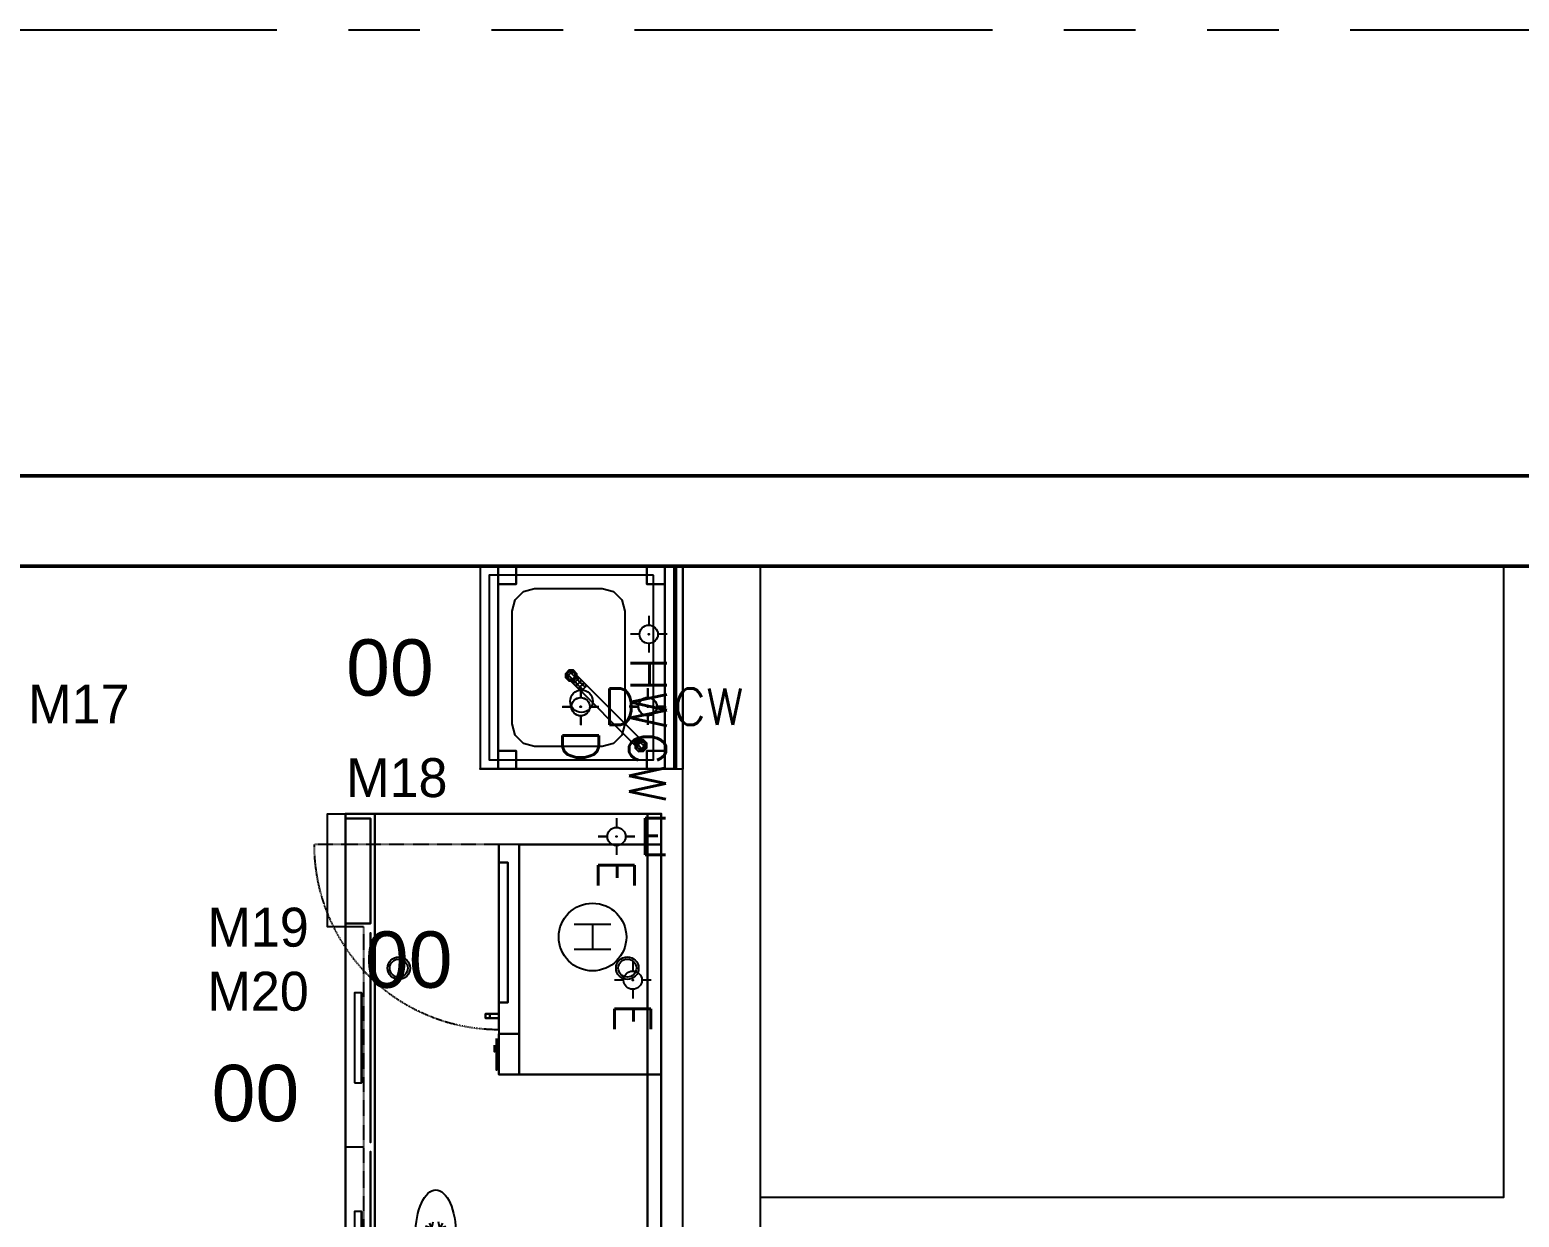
# Model space of a CAD drawing. Header units: millimetres. Extents: x 38967 to 51721, y 49836 to 53207.
# Drawn here: x 42167 to 42497.4, y 52636.2 to 52899.6 of the extents above; entities that cross this region are included whole.
import ezdxf
from ezdxf.enums import TextEntityAlignment as Align

# ---------------------------------------------------------------- set-up
doc = ezdxf.new("R2010")
doc.units = ezdxf.units.MM
doc.header["$LTSCALE"] = 5
doc.linetypes.add('NASCOSTA', pattern=[0.375, 0.25, -0.125])
doc.linetypes.add('PHANTOM2', pattern=[31.75, 15.875, -3.175, 3.175, -3.175, 3.175, -3.175])
for name, color, linetype in [('200-EquipBlack-3d', 250, 'Continuous'), ('200-EquipBorder-2d', 9, 'Continuous'), ('200-EquipGlass-3D', 140, 'Continuous'), ('200-EquipID-2d', 7, 'Continuous'), ('200-EquipInternal-2d', 252, 'Continuous'), ('200-EquipSteel-3d', 9, 'Continuous'), ('250-Connections-2d', 6, 'Continuous'), ('250-Cwater-2d', 160, 'Continuous'), ('250-Drain-2D', 140, 'Continuous'), ('250-ele-2d', 20, 'Continuous'), ('250-Hwater-2d', 200, 'Continuous'), ('ax', 1, 'PHANTOM2')]:
    doc.layers.add(name, color=color, linetype=linetype)
doc.layers.add('200-InsPoint-3D', color=3, linetype='Continuous', plot=False)
doc.layers.add('A-Wall', color=113, linetype='Continuous', lineweight=50)
doc.styles.add('Arial', font='arial.ttf')
doc.styles.add('ROMANS', font='micross.ttf')
doc.styles.add('SIMPLEX', font='simplex')
doc.styles.add('TAKSİM', font='GOTHIC.TTF', dxfattribs={"height": 20})

# ---------------------------------------------------------------- blocks, each defined once
blk = doc.blocks.new('DCON')
at = {"layer": '250-Drain-2D'}
for p, q in [((0, 40.6), (0, 20.3)), ((-40.6, 0), (-20.3, 0)), ((20.3, 0), (40.6, 0)), ((0, -20.3), (0, -40.6))]:
    blk.add_line(p, q, dxfattribs=at)
for radius in [20.3, 1]:
    blk.add_circle((0, 0), radius, dxfattribs=at)
blk.add_point((0, 0), dxfattribs=at)
at = {"layer": '250-Drain-2D', "style": 'SIMPLEX', "flags": 8}
blk.add_attdef('D', (50, -40.6), '', height=81, dxfattribs=at)
blk = doc.blocks.new('HCON')
at = {"layer": '250-Hwater-2d'}
for p, q in [((0, 40.6), (0, 20.3)), ((-40.6, 0), (-20.3, 0)), ((20.3, 0), (40.6, 0)), ((0, -20.3), (0, -40.6))]:
    blk.add_line(p, q, dxfattribs=at)
for radius in [20.3, 1]:
    blk.add_circle((0, 0), radius, dxfattribs=at)
blk.add_point((0, 0), dxfattribs=at)
at = {"layer": '250-Hwater-2d', "style": 'SIMPLEX', "flags": 8}
blk.add_attdef('HW', (50, -40.6), '', height=81, dxfattribs=at)
blk = doc.blocks.new('CCON')
at = {"layer": '250-Cwater-2d'}
for p, q in [((0, 40.6), (0, 20.3)), ((-40.6, 0), (-20.3, 0)), ((20.3, 0), (40.6, 0)), ((0, -20.3), (0, -40.6))]:
    blk.add_line(p, q, dxfattribs=at)
for radius in [20.3, 1]:
    blk.add_circle((0, 0), radius, dxfattribs=at)
blk.add_point((0, 0), dxfattribs=at)
at = {"layer": '250-Cwater-2d', "style": 'SIMPLEX', "flags": 8}
blk.add_attdef('CW', (56.5, -40.6), '', height=81, dxfattribs=at)
blk = doc.blocks.new('HWSW45')
at = {"layer": '200-EquipBorder-2d'}
blk.add_lwpolyline([(0, -450), (450, -450), (450, 0), (0, 0)], close=True, dxfattribs=at)
at = {"layer": '200-EquipInternal-2d'}
blk.add_line((0, -20), (450, -20), dxfattribs=at)
for points in [[(20, -65), (20, -430), (430, -430), (430, -65)], [(408.3, -95.3), (408.3, -87.8), (403.1, -82.6), (395.6, -82.6), (233.9, -244.3), (233.9, -251.7), (239.2, -257), (246.6, -257)], [(100, -379), (75, -372.3), (56.7, -354), (50, -329), (50, -179), (56.7, -154), (75, -135.7), (100, -129), (350, -129), (375, -135.7), (393.3, -154), (400, -179), (400, -329), (393.3, -354), (375, -372.3), (350, -379)]]:
    blk.add_lwpolyline(points, close=True, dxfattribs=at)
blk.add_circle((300, -225), 25, dxfattribs=at)
at = {"layer": '200-EquipSteel-3d'}
blk.add_line((0, -450, 810), (450, -450, 810), dxfattribs=at)
for points, elevation in [([(20, -65), (20, -430), (430, -430), (430, -65)], 830), ([(100, -379), (75, -372.3), (56.7, -354), (50, -329), (50, -179), (56.7, -154), (75, -135.7), (100, -129), (350, -129), (375, -135.7), (393.3, -154), (400, -179), (400, -329), (393.3, -354), (375, -372.3), (350, -379)], 600)]:
    blk.add_lwpolyline(points, close=True, dxfattribs=dict(at, elevation=elevation))
at = {"layer": '200-EquipSteel-3d', "extrusion": (-0.612372, -0.612372, 0.5), "elevation": 284.7}
blk.add_lwpolyline([(338.1, 908), (338.1, 900.6), (343.4, 895.3), (350.9, 895.3), (356.1, 900.6), (356.1, 908), (350.9, 913.3), (343.4, 913.3)], close=True, dxfattribs=at)
at = {"layer": '200-EquipSteel-3d'}
for points in [[(0, -15, 850), (0, -450, 850), (0, -450, 810), (0, 0, 810)], [(450, -15, 850), (450, -450, 850), (450, -450, 810), (450, 0, 810)]]:
    blk.add_polyline3d(points, dxfattribs=at)
at = {"layer": '200-EquipSteel-3d', "invisible_edges": 15}
for points in [[(0, 0, 810), (0, -450, 810), (0, -450, 850), (0, 0, 850)], [(0, 0, 850), (0, 0, 900), (0, -15, 900), (0, -15, 850)], [(450, 0, 810), (450, -450, 810), (450, -450, 850), (450, 0, 850)], [(450, 0, 850), (450, 0, 900), (450, -15, 900), (450, -15, 850)], [(0, -450, 850), (20, -430, 850), (20, -65, 850), (0, -15, 850)], [(20, -65, 850), (0, -15, 850), (450, -15, 850), (430, -65, 850)], [(450, -15, 850), (430, -65, 850), (430, -430, 850), (450, -450, 850)], [(20, -430, 830), (50, -379, 830), (50, -129, 830), (20, -65, 830)], [(50, -129, 830), (20, -65, 830), (430, -65, 830), (400, -129, 830)], [(430, -65, 830), (400, -129, 830), (400, -379, 830), (430, -430, 830)], [(50, -129, 600), (50, -379, 600), (400, -379, 600), (400, -129, 600)], [(50, -129, 830), (100, -129, 830), (75, -135.7, 830), (56.7, -154, 830)], [(50, -129, 830), (56.7, -154, 830), (50, -179, 830)], [(400, -129, 830), (350, -129, 830), (375, -135.7, 830), (393.3, -154, 830)], [(400, -129, 830), (393.3, -154, 830), (400, -179, 830)], [(50, -379, 830), (56.7, -354, 830), (50, -329, 830)], [(400, -379, 830), (393.3, -354, 830), (400, -329, 830)], [(50, -379, 830), (100, -379, 830), (75, -372.3, 830), (56.7, -354, 830)], [(400, -379, 830), (350, -379, 830), (375, -372.3, 830), (393.3, -354, 830)], [(400, -379, 830), (430, -430, 830), (20, -430, 830), (50, -379, 830)], [(430, -430, 850), (450, -450, 850), (0, -450, 850), (20, -430, 850)]]:
    blk.add_3dface(points, dxfattribs=at)
at = {"layer": '200-EquipSteel-3d'}
for points in [[(0, -15, 900), (450, -15, 900), (450, 0, 900), (0, 0, 900)], [(450, 0, 900), (0, 0, 900), (0, 0, 810), (450, 0, 810)], [(0, -15, 850), (450, -15, 850), (450, -15, 900), (0, -15, 900)], [(410, -40, 810), (410, -40, 450), (40, -40, 450), (40, -40, 810)], [(0, -370, 450), (0, -370, 810), (0, -80, 810), (0, -80, 450)], [(388.4, -89.8, 914.8), (383.2, -95, 922.2), (385.8, -92.4, 928.7), (393, -85.2, 918.6)], [(388.9, -96.7, 912.2), (385, -100.6, 917.7), (383.2, -95, 922.2), (388.4, -89.8, 914.8)], [(394.2, -102, 912.2), (390.3, -105.9, 917.7), (385, -100.6, 917.7), (388.9, -96.7, 912.2)], [(392.9, -79.9, 850), (385.3, -87.5, 850), (388.1, -89.9, 889.9), (395.7, -82.3, 889.9)], [(385.3, -87.5, 850), (385.4, -98.2, 850), (389.1, -94.5, 889.9), (388.1, -89.9, 889.9)], [(385.4, -98.2, 850), (393, -105.8, 850), (396.7, -102.1, 889.9), (389.1, -94.5, 889.9)], [(393, -85.2, 918.6), (399.9, -85.7, 921.2), (391.4, -94.2, 933.3), (385.8, -92.4, 928.7)], [(390.3, -87.8, 904.7), (388.4, -89.8, 914.8), (393, -85.2, 918.6), (395.6, -82.6, 904.7)], [(390.3, -95.3, 904.7), (388.9, -96.7, 912.2), (388.4, -89.8, 914.8), (390.3, -87.8, 904.7)], [(395.6, -100.6, 904.7), (394.2, -102, 912.2), (388.9, -96.7, 912.2), (390.3, -95.3, 904.7)], [(395.5, -82.7, 853.4), (390.2, -88, 853.4), (390.3, -87.8, 904.7), (395.6, -82.6, 904.7)], [(390.2, -88, 853.4), (390.3, -95.4, 850.1), (390.3, -95.3, 904.7), (390.3, -87.8, 904.7)], [(390.3, -95.4, 850.1), (395.5, -100.6, 850.1), (395.6, -100.6, 904.7), (390.3, -95.3, 904.7)], [(399.9, -85.7, 921.2), (405.2, -91, 921.2), (396.7, -99.5, 933.3), (391.4, -94.2, 933.3)], [(403.3, -80.2, 850.9), (392.9, -79.9, 850), (395.7, -82.3, 889.9), (402.7, -82.5, 889.9)], [(395.6, -82.6, 904.7), (403.1, -82.6, 904.7), (399.9, -85.7, 921.2), (393, -85.2, 918.6)], [(402.7, -82.9, 850.7), (395.5, -82.7, 853.4), (395.6, -82.6, 904.7), (403.1, -82.6, 904.7)], [(401.1, -102.5, 914.8), (405.7, -97.9, 918.6), (398.5, -105.1, 928.7), (395.9, -107.7, 922.2)], [(405.2, -91, 921.2), (405.7, -97.9, 918.6), (398.5, -105.1, 928.7), (396.7, -99.5, 933.3)], [(403.1, -82.6, 904.7), (408.3, -87.8, 904.7), (405.2, -91, 921.2), (399.9, -85.7, 921.2)], [(403.7, -105.9, 850), (411.2, -98.3, 850), (408.5, -95.1, 890), (400.9, -102.7, 890)], [(403.1, -100.6, 904.7), (408.3, -95.3, 904.7), (405.7, -97.9, 918.6), (401.1, -102.5, 914.8)], [(410.9, -87.8, 850.9), (403.3, -80.2, 850.9), (402.7, -82.5, 889.9), (408.4, -88.2, 889.9)], [(408, -88.2, 850.7), (402.7, -82.9, 850.7), (403.1, -82.6, 904.7), (408.3, -87.8, 904.7)], [(402.9, -100.7, 853.4), (408.2, -95.4, 853.4), (408.3, -95.3, 904.7), (403.1, -100.6, 904.7)], [(408.3, -87.8, 904.7), (408.3, -95.3, 904.7), (405.7, -97.9, 918.6), (405.2, -91, 921.2)], [(408.2, -95.4, 853.4), (408, -88.2, 850.7), (408.3, -87.8, 904.7), (408.3, -95.3, 904.7)], [(411.2, -98.3, 850), (410.9, -87.8, 850.9), (408.4, -88.2, 889.9), (408.5, -95.1, 890)], [(450, -370, 450), (450, -80, 450), (450, -80, 810), (450, -370, 810)], [(394.2, -102, 912.2), (401.1, -102.5, 914.8), (395.9, -107.7, 922.2), (390.3, -105.9, 917.7)], [(393, -105.8, 850), (403.7, -105.9, 850), (400.9, -102.7, 890), (396.7, -102.1, 889.9)], [(395.6, -100.6, 904.7), (403.1, -100.6, 904.7), (401.1, -102.5, 914.8), (394.2, -102, 912.2)], [(395.5, -100.6, 850.1), (402.9, -100.7, 853.4), (403.1, -100.6, 904.7), (395.6, -100.6, 904.7)], [(246.4, -231.8, 1022.2), (243.7, -234.5, 1028.7), (253.5, -224.7, 1032.4), (253.5, -224.7, 1025)], [(245.6, -240.1, 1033.3), (243.7, -234.5, 1028.7), (253.5, -224.7, 1032.4), (257.3, -228.4, 1037.7)], [(250.9, -245.3, 1033.3), (245.6, -240.1, 1033.3), (257.3, -228.4, 1037.7), (262.5, -233.7, 1037.7)], [(252, -233.7, 1017.7), (246.4, -231.8, 1022.2), (253.5, -224.7, 1025), (257.3, -228.4, 1019.7)], [(252, -233.7, 1017.7), (257.3, -228.4, 1019.7), (262.5, -233.7, 1019.7), (257.2, -239, 1017.7)], [(257.3, -228.4, 1037.7), (253.5, -224.7, 1032.4), (263.3, -214.9, 1028.7), (268.9, -216.7, 1033.3)], [(253.5, -224.7, 1025), (253.5, -224.7, 1032.4), (263.3, -214.9, 1028.7), (260.7, -217.5, 1022.2)], [(257.3, -228.4, 1019.7), (253.5, -224.7, 1025), (260.7, -217.5, 1022.2), (262.6, -223.1, 1017.7)], [(262.5, -233.7, 1037.7), (257.3, -228.4, 1037.7), (268.9, -216.7, 1033.3), (274.2, -222, 1033.3)], [(257.3, -228.4, 1019.7), (262.6, -223.1, 1017.7), (267.8, -228.4, 1017.7), (262.5, -233.7, 1019.7)], [(266.3, -237.4, 1032.4), (262.5, -233.7, 1037.7), (274.2, -222, 1033.3), (276.1, -227.6, 1028.7)], [(262.5, -233.7, 1019.7), (267.8, -228.4, 1017.7), (273.4, -230.2, 1022.2), (266.3, -237.4, 1025)], [(266.3, -237.4, 1025), (273.4, -230.2, 1022.2), (276.1, -227.6, 1028.7), (266.3, -237.4, 1032.4)], [(238.1, -236.3, 948.4), (231.2, -243.1, 948.4), (231.2, -243.1, 959.8), (238.1, -236.3, 959.8)], [(239.2, -239, 965.5), (238.1, -236.3, 959.8), (231.2, -243.1, 959.8), (233.9, -244.3, 965.5)], [(238.1, -236.3, 948.4), (239.2, -239, 944), (233.9, -244.3, 944), (231.2, -243.1, 948.4)], [(231.2, -243.1, 948.4), (231.2, -252.8, 948.4), (231.2, -252.8, 959.8), (231.2, -243.1, 959.8)], [(233.9, -244.3, 965.5), (231.2, -243.1, 959.8), (231.2, -252.8, 959.8), (233.9, -251.7, 965.5)], [(231.2, -243.1, 948.4), (233.9, -244.3, 944), (233.9, -251.7, 944), (231.2, -252.8, 948.4)], [(233.9, -251.7, 965.5), (231.2, -252.8, 959.8), (238.1, -259.7, 959.8), (239.2, -257, 965.5)], [(231.2, -252.8, 948.4), (233.9, -251.7, 944), (239.2, -257, 944), (238.1, -259.7, 948.4)], [(231.2, -252.8, 948.4), (238.1, -259.7, 948.4), (238.1, -259.7, 959.8), (231.2, -252.8, 959.8)], [(239.2, -239, 1004.7), (233.9, -244.3, 1004.7), (236.5, -241.6, 1018.6), (241.1, -237.1, 1014.8)], [(239.2, -239, 965.5), (233.9, -244.3, 965.5), (233.9, -244.3, 1004.7), (239.2, -239, 1004.7)], [(233.9, -251.7, 1004.7), (233.9, -244.3, 1004.7), (236.5, -241.6, 1018.6), (237, -248.6, 1021.2)], [(233.9, -244.3, 965.5), (233.9, -251.7, 965.5), (233.9, -251.7, 1004.7), (233.9, -244.3, 1004.7)], [(239.2, -257, 1004.7), (233.9, -251.7, 1004.7), (237, -248.6, 1021.2), (242.3, -253.9, 1021.2)], [(233.9, -251.7, 965.5), (239.2, -257, 965.5), (239.2, -257, 1004.7), (233.9, -251.7, 1004.7)], [(241.1, -237.1, 1014.8), (236.5, -241.6, 1018.6), (243.7, -234.5, 1028.7), (246.4, -231.8, 1022.2)], [(237, -248.6, 1021.2), (236.5, -241.6, 1018.6), (243.7, -234.5, 1028.7), (245.6, -240.1, 1033.3)], [(242.3, -253.9, 1021.2), (237, -248.6, 1021.2), (245.6, -240.1, 1033.3), (250.9, -245.3, 1033.3)], [(247.8, -236.3, 948.4), (238.1, -236.3, 948.4), (238.1, -236.3, 959.8), (247.8, -236.3, 959.8)], [(246.6, -239, 965.5), (247.8, -236.3, 959.8), (238.1, -236.3, 959.8), (239.2, -239, 965.5)], [(247.8, -236.3, 948.4), (246.6, -239, 944), (239.2, -239, 944), (238.1, -236.3, 948.4)], [(239.2, -257, 965.5), (238.1, -259.7, 959.8), (247.8, -259.7, 959.8), (246.6, -257, 965.5)], [(238.1, -259.7, 948.4), (239.2, -257, 944), (246.6, -257, 944), (247.8, -259.7, 948.4)], [(238.1, -259.7, 948.4), (247.8, -259.7, 948.4), (247.8, -259.7, 959.8), (238.1, -259.7, 959.8)], [(246.6, -239, 1004.7), (239.2, -239, 1004.7), (241.1, -237.1, 1014.8), (248.1, -237.6, 1012.2)], [(246.6, -239, 965.5), (239.2, -239, 965.5), (239.2, -239, 1004.7), (246.6, -239, 1004.7)], [(246.6, -257, 1004.7), (239.2, -257, 1004.7), (242.3, -253.9, 1021.2), (249.3, -254.4, 1018.6)], [(239.2, -257, 965.5), (246.6, -257, 965.5), (246.6, -257, 1004.7), (239.2, -257, 1004.7)], [(248.1, -237.6, 1012.2), (241.1, -237.1, 1014.8), (246.4, -231.8, 1022.2), (252, -233.7, 1017.7)], [(249.3, -254.4, 1018.6), (242.3, -253.9, 1021.2), (250.9, -245.3, 1033.3), (256.5, -247.2, 1028.7)], [(251.9, -244.3, 965.5), (254.6, -243.1, 959.8), (247.8, -236.3, 959.8), (246.6, -239, 965.5)], [(254.6, -243.1, 948.4), (251.9, -244.3, 944), (246.6, -239, 944), (247.8, -236.3, 948.4)], [(246.6, -239, 1004.7), (248.1, -237.6, 1012.2), (253.3, -242.8, 1012.2), (251.9, -244.3, 1004.7)], [(251.9, -244.3, 965.5), (246.6, -239, 965.5), (246.6, -239, 1004.7), (251.9, -244.3, 1004.7)], [(251.9, -251.7, 1004.7), (253.8, -249.8, 1014.8), (249.3, -254.4, 1018.6), (246.6, -257, 1004.7)], [(246.6, -257, 965.5), (251.9, -251.7, 965.5), (251.9, -251.7, 1004.7), (246.6, -257, 1004.7)], [(246.6, -257, 965.5), (247.8, -259.7, 959.8), (254.6, -252.8, 959.8), (251.9, -251.7, 965.5)], [(247.8, -259.7, 948.4), (246.6, -257, 944), (251.9, -251.7, 944), (254.6, -252.8, 948.4)], [(254.6, -243.1, 948.4), (247.8, -236.3, 948.4), (247.8, -236.3, 959.8), (254.6, -243.1, 959.8)], [(247.8, -259.7, 948.4), (254.6, -252.8, 948.4), (254.6, -252.8, 959.8), (247.8, -259.7, 959.8)], [(248.1, -237.6, 1012.2), (252, -233.7, 1017.7), (257.2, -239, 1017.7), (253.3, -242.8, 1012.2)], [(253.8, -249.8, 1014.8), (259.1, -244.6, 1022.2), (256.5, -247.2, 1028.7), (249.3, -254.4, 1018.6)], [(256.5, -247.2, 1028.7), (250.9, -245.3, 1033.3), (262.5, -233.7, 1037.7), (266.3, -237.4, 1032.4)], [(251.9, -244.3, 1004.7), (253.3, -242.8, 1012.2), (253.8, -249.8, 1014.8), (251.9, -251.7, 1004.7)], [(251.9, -251.7, 965.5), (254.6, -252.8, 959.8), (254.6, -243.1, 959.8), (251.9, -244.3, 965.5)], [(254.6, -252.8, 948.4), (251.9, -251.7, 944), (251.9, -244.3, 944), (254.6, -243.1, 948.4)], [(251.9, -251.7, 965.5), (251.9, -244.3, 965.5), (251.9, -244.3, 1004.7), (251.9, -251.7, 1004.7)], [(253.3, -242.8, 1012.2), (257.2, -239, 1017.7), (259.1, -244.6, 1022.2), (253.8, -249.8, 1014.8)], [(254.6, -252.8, 948.4), (254.6, -243.1, 948.4), (254.6, -243.1, 959.8), (254.6, -252.8, 959.8)], [(259.1, -244.6, 1022.2), (266.3, -237.4, 1025), (266.3, -237.4, 1032.4), (256.5, -247.2, 1028.7)], [(257.2, -239, 1017.7), (262.5, -233.7, 1019.7), (266.3, -237.4, 1025), (259.1, -244.6, 1022.2)], [(40, -410, 630), (410, -410, 630), (410, -410, 810), (40, -410, 810)], [(40, -410, 450), (410, -410, 450), (410, -410, 629), (40, -410, 629)]]:
    blk.add_3dface(points, dxfattribs=at)
at = {"layer": '200-InsPoint-3D'}
for p in [(0, 0), (450, 0), (0, -450), (450, -450)]:
    blk.add_point(p, dxfattribs=at)
at = {"layer": '250-Cwater-2d'}
blk.add_blockref('CCON', (311.6, -78.3), dxfattribs=at).add_auto_attribs({'CW': 'CW'})
at = {"layer": '250-Drain-2D'}
blk.add_blockref('DCON', (312.2, -226.8), dxfattribs=at).add_auto_attribs({'D': 'D'})
at = {"layer": '250-Hwater-2d'}
blk.add_blockref('HCON', (151.4, -75.9), dxfattribs=at).add_auto_attribs({'HW': 'HW'})
at = {"layer": '200-InsPoint-3D'}
blk.add_attdef('DISTANG', (0, 0), '', height=1, dxfattribs=at)
at = {"layer": '200-EquipSteel-3d'}
mesh = blk.add_polymesh((6, 3), dxfattribs=at)
for k, corner in enumerate([(40, -80, 810), (40, -80, 450), (40, -80, 450), (0, -80, 810), (0, -80, 450), (0, -80, 450), (0, -40, 810), (0, -40, 450), (0, -80, 450), (40, -40, 810), (40, -40, 450), (40, -80, 450), (40, -40, 810), (40, -40, 810), (40, -80, 810), (0, -40, 810), (0, -40, 810), (0, -80, 810)]):
    mesh.set_mesh_vertex(divmod(k, 3), corner)
mesh = blk.add_polymesh((6, 3), dxfattribs=at)
for k, corner in enumerate([(450, -80, 810), (450, -80, 450), (450, -80, 450), (410, -80, 810), (410, -80, 450), (410, -80, 450), (410, -40, 810), (410, -40, 450), (410, -80, 450), (450, -40, 810), (450, -40, 450), (450, -80, 450), (450, -40, 810), (450, -40, 810), (450, -80, 810), (410, -40, 810), (410, -40, 810), (410, -80, 810)]):
    mesh.set_mesh_vertex(divmod(k, 3), corner)
mesh = blk.add_polymesh((6, 3), dxfattribs=at)
for k, corner in enumerate([(40, -410, 810), (40, -410, 450), (40, -410, 450), (0, -410, 810), (0, -410, 450), (0, -410, 450), (0, -370, 810), (0, -370, 450), (0, -410, 450), (40, -370, 810), (40, -370, 450), (40, -410, 450), (40, -370, 810), (40, -370, 810), (40, -410, 810), (0, -370, 810), (0, -370, 810), (0, -410, 810)]):
    mesh.set_mesh_vertex(divmod(k, 3), corner)
mesh = blk.add_polymesh((6, 3), dxfattribs=at)
for k, corner in enumerate([(450, -410, 810), (450, -410, 450), (450, -410, 450), (410, -410, 810), (410, -410, 450), (410, -410, 450), (410, -370, 810), (410, -370, 450), (410, -410, 450), (450, -370, 810), (450, -370, 450), (450, -410, 450), (450, -370, 810), (450, -370, 810), (450, -410, 810), (410, -370, 810), (410, -370, 810), (410, -410, 810)]):
    mesh.set_mesh_vertex(divmod(k, 3), corner)
blk = doc.blocks.new('attrib')
at = {"layer": '200-EquipID-2d', "style": 'Arial'}
blk.add_attdef('POS', text='', height=2.5, dxfattribs=at).set_placement((0, 0, -1), align=Align.MIDDLE)
at = {"layer": '200-EquipID-2d', "style": 'ROMANS', "flags": 1}
for tag, p in [('ZONA', (0, -4.905, -2)), ('EQUIPMENTDATA', (0, -7.89, -2)), ('LONGDESCR', (0, -11.302, -2)), ('EQUIPMENTCONN', (0, -14.714, -2)), ('ACCESSORYDATA', (0, -18.552, -2)), ('ACCESSORYCONN', (0, -21.857, -2))]:
    blk.add_attdef(tag, text='', height=2.5, dxfattribs=at).set_placement(p, align=Align.CENTER)
blk = doc.blocks.new('ICE')
at = {"layer": '200-EquipInternal-2d'}
for p, q in [((-15.2, 8.8), (-29.4, 5.9)), ((-26, -15), (26, 15)), ((-26, 15), (26, -15)), ((-15.2, 8.8), (-19.8, 22.5)), ((0, 17.5), (-9.6, 28.4)), ((0, -30), (0, 30)), ((0, 17.5), (9.6, 28.4)), ((15.2, 8.8), (19.8, 22.5)), ((15.2, 8.8), (29.4, 5.9)), ((-15.2, -8.8), (-29.4, -5.9)), ((-15.2, -8.8), (-19.8, -22.5)), ((0, -17.5), (-9.6, -28.4)), ((0, -17.5), (9.6, -28.4)), ((15.2, -8.8), (29.4, -5.9)), ((15.2, -8.8), (19.8, -22.5))]:
    blk.add_line(p, q, dxfattribs=at)
blk.add_ellipse((0, 0), major_axis=(-100, 0), ratio=0.45, dxfattribs=at)
blk = doc.blocks.new('HAC')
at = {"layer": '250-Connections-2d'}
for p, q in [((-2.76, 4.09), (-2.76, -4.09)), ((2.76, 4.09), (2.76, -4.09)), ((-2.76, 0), (2.76, 0))]:
    blk.add_line(p, q, dxfattribs=at)
blk.add_circle((0, 0), 7.5, dxfattribs=at)
blk = doc.blocks.new('ECON')
at = {"layer": '250-ele-2d'}
for p, q in [((0, 40.6), (0, 20.3)), ((-40.6, 0), (-20.3, 0)), ((20.3, 0), (40.6, 0)), ((0, -20.3), (0, -40.6))]:
    blk.add_line(p, q, dxfattribs=at)
for radius in [20.3, 1]:
    blk.add_circle((0, 0), radius, dxfattribs=at)
blk.add_point((0, 0), dxfattribs=at)
at = {"layer": '250-ele-2d', "style": 'SIMPLEX', "flags": 8}
blk.add_attdef('E', (50, -40.6), '', height=81, dxfattribs=at)
blk = doc.blocks.new('HB2PU')
at = {"layer": '200-EquipBlack-3d', "extrusion": (0, -1, 0), "elevation": 665}
for points in [[(596.5, 756.4), (596.5, 706.4), (396.5, 706.4), (396.5, 756.4)], [(1081.5, 756.4), (1081.5, 706.4), (881.5, 706.4), (881.5, 756.4)]]:
    blk.add_lwpolyline(points, close=True, dxfattribs=at)
at = {"layer": '200-EquipBlack-3d'}
for points in [[(596.5, -680, 756.4), (596.5, -665, 706.4), (396.5, -665, 706.4), (396.5, -680, 756.4)], [(1081.5, -680, 756.4), (1081.5, -665, 706.4), (881.5, -665, 706.4), (881.5, -680, 756.4)], [(66.4, -700.5, 785.2), (106.4, -700.5, 785.2), (106.4, -700.5, 805.2), (66.4, -700.5, 805.2)], [(113.9, -700.5, 785.2), (133.9, -700.5, 785.2), (133.9, -700.5, 805.2), (113.9, -700.5, 805.2)]]:
    blk.add_3dface(points, dxfattribs=at)
at = {"layer": '200-EquipBorder-2d'}
blk.add_lwpolyline([(0, -700), (1234, -700), (1234, 0), (0, 0)], close=True, dxfattribs=at)
at = {"layer": '200-EquipInternal-2d'}
for p, q in [((0, -30), (1234, -30)), ((739.5, -660), (739.5, -700))]:
    blk.add_line(p, q, dxfattribs=at)
at = {"layer": '200-EquipInternal-2d', "linetype": 'NASCOSTA'}
blk.add_line((250, -660), (1234, -660), dxfattribs=at)
at = {"layer": '200-EquipInternal-2d'}
blk.add_lwpolyline([(250, -660), (250, -740), (0, -740), (0, -700)], dxfattribs=at)
at = {"layer": '200-EquipSteel-3d', "extrusion": (0, -1, 0)}
for points, elevation in [([(264, 230), (264, 830), (729, 830), (729, 230)], 645), ([(749, 230), (749, 830), (1214, 830), (1214, 230)], 645), ([(30.9, 547.8), (70.9, 547.8), (70.9, 557.8), (30.9, 557.8)], 700.5), ([(30.9, 572.8), (70.9, 572.8), (70.9, 582.8), (30.9, 582.8)], 700.5), ([(30.9, 597.8), (70.9, 597.8), (70.9, 607.8), (30.9, 607.8)], 700.5), ([(30.9, 622.8), (70.9, 622.8), (70.9, 632.8), (30.9, 632.8)], 700.5), ([(30.9, 647.8), (70.9, 647.8), (70.9, 657.8), (30.9, 657.8)], 700.5), ([(30.9, 672.8), (70.9, 672.8), (70.9, 682.8), (30.9, 682.8)], 700.5), ([(30.9, 697.8), (70.9, 697.8), (70.9, 707.8), (30.9, 707.8)], 700.5), ([(30.9, 722.8), (70.9, 722.8), (70.9, 732.8), (30.9, 732.8)], 700.5), ([(30.9, 747.8), (70.9, 747.8), (70.9, 757.8), (30.9, 757.8)], 700.5), ([(30.9, 247.7), (70.9, 247.7), (70.9, 257.7), (30.9, 257.7)], 700.5), ([(30.9, 322.7), (70.9, 322.7), (70.9, 332.7), (30.9, 332.7)], 700.5), ([(30.9, 272.7), (70.9, 272.7), (70.9, 282.7), (30.9, 282.7)], 700.5), ([(30.9, 297.7), (70.9, 297.7), (70.9, 307.7), (30.9, 307.7)], 700.5), ([(30.9, 347.7), (70.9, 347.7), (70.9, 357.7), (30.9, 357.7)], 700.5), ([(30.9, 372.7), (70.9, 372.7), (70.9, 382.7), (30.9, 382.7)], 700.5), ([(30.9, 447.7), (70.9, 447.7), (70.9, 457.7), (30.9, 457.7)], 700.5), ([(30.9, 422.7), (70.9, 422.7), (70.9, 432.7), (30.9, 432.7)], 700.5), ([(30.9, 397.7), (70.9, 397.7), (70.9, 407.7), (30.9, 407.7)], 700.5), ([(80.9, 547.8), (120.9, 547.8), (120.9, 557.8), (80.9, 557.8)], 700.5), ([(80.9, 572.8), (120.9, 572.8), (120.9, 582.8), (80.9, 582.8)], 700.5), ([(80.9, 597.8), (120.9, 597.8), (120.9, 607.8), (80.9, 607.8)], 700.5), ([(80.9, 622.8), (120.9, 622.8), (120.9, 632.8), (80.9, 632.8)], 700.5), ([(80.9, 647.8), (120.9, 647.8), (120.9, 657.8), (80.9, 657.8)], 700.5), ([(80.9, 672.8), (120.9, 672.8), (120.9, 682.8), (80.9, 682.8)], 700.5), ([(80.9, 697.8), (120.9, 697.8), (120.9, 707.8), (80.9, 707.8)], 700.5), ([(80.9, 722.8), (120.9, 722.8), (120.9, 732.8), (80.9, 732.8)], 700.5), ([(80.9, 747.8), (120.9, 747.8), (120.9, 757.8), (80.9, 757.8)], 700.5), ([(80.9, 247.7), (120.9, 247.7), (120.9, 257.7), (80.9, 257.7)], 700.5), ([(80.9, 322.7), (120.9, 322.7), (120.9, 332.7), (80.9, 332.7)], 700.5), ([(80.9, 272.7), (120.9, 272.7), (120.9, 282.7), (80.9, 282.7)], 700.5), ([(80.9, 297.7), (120.9, 297.7), (120.9, 307.7), (80.9, 307.7)], 700.5), ([(80.9, 347.7), (120.9, 347.7), (120.9, 357.7), (80.9, 357.7)], 700.5), ([(80.9, 372.7), (120.9, 372.7), (120.9, 382.7), (80.9, 382.7)], 700.5), ([(80.9, 447.7), (120.9, 447.7), (120.9, 457.7), (80.9, 457.7)], 700.5), ([(80.9, 422.7), (120.9, 422.7), (120.9, 432.7), (80.9, 432.7)], 700.5), ([(80.9, 397.7), (120.9, 397.7), (120.9, 407.7), (80.9, 407.7)], 700.5), ([(130.9, 547.8), (170.9, 547.8), (170.9, 557.8), (130.9, 557.8)], 700.5), ([(130.9, 572.8), (170.9, 572.8), (170.9, 582.8), (130.9, 582.8)], 700.5), ([(130.9, 597.8), (170.9, 597.8), (170.9, 607.8), (130.9, 607.8)], 700.5), ([(130.9, 622.8), (170.9, 622.8), (170.9, 632.8), (130.9, 632.8)], 700.5), ([(130.9, 647.8), (170.9, 647.8), (170.9, 657.8), (130.9, 657.8)], 700.5), ([(130.9, 672.8), (170.9, 672.8), (170.9, 682.8), (130.9, 682.8)], 700.5), ([(130.9, 697.8), (170.9, 697.8), (170.9, 707.8), (130.9, 707.8)], 700.5), ([(130.9, 722.8), (170.9, 722.8), (170.9, 732.8), (130.9, 732.8)], 700.5), ([(130.9, 747.8), (170.9, 747.8), (170.9, 757.8), (130.9, 757.8)], 700.5), ([(130.9, 247.7), (170.9, 247.7), (170.9, 257.7), (130.9, 257.7)], 700.5), ([(130.9, 272.7), (170.9, 272.7), (170.9, 282.7), (130.9, 282.7)], 700.5), ([(130.9, 297.7), (170.9, 297.7), (170.9, 307.7), (130.9, 307.7)], 700.5), ([(130.9, 322.7), (170.9, 322.7), (170.9, 332.7), (130.9, 332.7)], 700.5), ([(130.9, 347.7), (170.9, 347.7), (170.9, 357.7), (130.9, 357.7)], 700.5), ([(130.9, 372.7), (170.9, 372.7), (170.9, 382.7), (130.9, 382.7)], 700.5), ([(130.9, 447.7), (170.9, 447.7), (170.9, 457.7), (130.9, 457.7)], 700.5), ([(130.9, 397.7), (170.9, 397.7), (170.9, 407.7), (130.9, 407.7)], 700.5), ([(130.9, 422.7), (170.9, 422.7), (170.9, 432.7), (130.9, 432.7)], 700.5), ([(180.9, 547.8), (220.9, 547.8), (220.9, 557.8), (180.9, 557.8)], 700.5), ([(180.9, 572.8), (220.9, 572.8), (220.9, 582.8), (180.9, 582.8)], 700.5), ([(180.9, 597.8), (220.9, 597.8), (220.9, 607.8), (180.9, 607.8)], 700.5), ([(180.9, 622.8), (220.9, 622.8), (220.9, 632.8), (180.9, 632.8)], 700.5), ([(180.9, 647.8), (220.9, 647.8), (220.9, 657.8), (180.9, 657.8)], 700.5), ([(180.9, 672.8), (220.9, 672.8), (220.9, 682.8), (180.9, 682.8)], 700.5), ([(180.9, 697.8), (220.9, 697.8), (220.9, 707.8), (180.9, 707.8)], 700.5), ([(180.9, 722.8), (220.9, 722.8), (220.9, 732.8), (180.9, 732.8)], 700.5), ([(180.9, 747.8), (220.9, 747.8), (220.9, 757.8), (180.9, 757.8)], 700.5), ([(180.9, 247.7), (220.9, 247.7), (220.9, 257.7), (180.9, 257.7)], 700.5), ([(180.9, 322.7), (220.9, 322.7), (220.9, 332.7), (180.9, 332.7)], 700.5), ([(180.9, 272.7), (220.9, 272.7), (220.9, 282.7), (180.9, 282.7)], 700.5), ([(180.9, 297.7), (220.9, 297.7), (220.9, 307.7), (180.9, 307.7)], 700.5), ([(180.9, 347.7), (220.9, 347.7), (220.9, 357.7), (180.9, 357.7)], 700.5), ([(180.9, 372.7), (220.9, 372.7), (220.9, 382.7), (180.9, 382.7)], 700.5), ([(180.9, 447.7), (220.9, 447.7), (220.9, 457.7), (180.9, 457.7)], 700.5), ([(180.9, 422.7), (220.9, 422.7), (220.9, 432.7), (180.9, 432.7)], 700.5), ([(180.9, 397.7), (220.9, 397.7), (220.9, 407.7), (180.9, 407.7)], 700.5)]:
    blk.add_lwpolyline(points, close=True, dxfattribs=dict(at, elevation=elevation))
at = {"layer": '200-EquipSteel-3d'}
for centre, radius in [((342, -75, 100), 25), ((342, -75), 20), ((1158.8, -75, 100), 25), ((1158.8, -75), 20), ((342, -582, 100), 25), ((1158.8, -582, 100), 25), ((342, -582), 20), ((1158.8, -582), 20)]:
    blk.add_circle(centre, radius, dxfattribs=at)
at = {"layer": '200-EquipSteel-3d', "invisible_edges": 15}
for points in [[(596.5, -685, 706.4), (729, -685, 230), (264, -685, 230), (396.5, -685, 706.4)], [(264, -685, 230), (396.5, -685, 706.4), (396.5, -685, 756.4), (264, -685, 830)], [(396.5, -685, 756.4), (264, -685, 830), (729, -685, 830), (596.5, -685, 756.4)], [(729, -685, 830), (729, -685, 230), (596.5, -685, 706.4), (596.5, -685, 756.4)], [(749, -685, 230), (881.5, -685, 706.4), (881.5, -685, 756.4), (749, -685, 830)], [(1081.5, -685, 706.4), (1214, -685, 230), (749, -685, 230), (881.5, -685, 706.4)], [(881.5, -685, 756.4), (749, -685, 830), (1214, -685, 830), (1081.5, -685, 756.4)], [(1214, -685, 830), (1214, -685, 230), (1081.5, -685, 706.4), (1081.5, -685, 756.4)]]:
    blk.add_3dface(points, dxfattribs=at)
at = {"layer": '200-InsPoint-3D'}
for p in [(0, 0), (1234, 0), (0, -700), (1234, -700)]:
    blk.add_point(p, dxfattribs=at)
blk.add_blockref('ICE', (934, -500))
at = {"layer": '250-Connections-2d', "xscale": 10, "yscale": 10, "zscale": 10}
blk.add_blockref('HAC', (273, -152.2), dxfattribs=at)
at = {"layer": '250-ele-2d'}
blk.add_blockref('ECON', (50, -99.2), dxfattribs=at).add_auto_attribs({'E': 'E'})
at = {"layer": '200-InsPoint-3D'}
blk.add_attdef('DISTANG', (0, 0), '', height=1, dxfattribs=at)
at = {"layer": '200-EquipSteel-3d'}
mesh = blk.add_polymesh((6, 3), dxfattribs=at)
for k, corner in enumerate([(1234, -700, 900), (1234, -700, 850), (1234, -700, 850), (0, -700, 900), (0, -700, 850), (0, -700, 850), (0, 0, 900), (0, 0, 850), (0, -700, 850), (1234, 0, 900), (1234, 0, 850), (1234, -700, 850), (1234, 0, 900), (1234, 0, 900), (1234, -700, 900), (0, 0, 900), (0, 0, 900), (0, -700, 900)]):
    mesh.set_mesh_vertex(divmod(k, 3), corner)
mesh = blk.add_polymesh((6, 3), dxfattribs=at)
for k, corner in enumerate([(1234, -635, 850), (1234, -635, 200), (1234, -635, 200), (0, -635, 850), (0, -635, 200), (0, -635, 200), (0, 0, 850), (0, 0, 200), (0, -635, 200), (1234, 0, 850), (1234, 0, 200), (1234, -635, 200), (1234, 0, 850), (1234, 0, 850), (1234, -635, 850), (0, 0, 850), (0, 0, 850), (0, -635, 850)]):
    mesh.set_mesh_vertex(divmod(k, 3), corner)
mesh = blk.add_polymesh((6, 3), dxfattribs=at)
for k, corner in enumerate([(1234, -30, 1000), (1234, -30, 900), (1234, -30, 900), (0, -30, 1000), (0, -30, 900), (0, -30, 900), (0, 0, 1000), (0, 0, 900), (0, -30, 900), (1234, 0, 1000), (1234, 0, 900), (1234, -30, 900), (1234, 0, 1000), (1234, 0, 1000), (1234, -30, 1000), (0, 0, 1000), (0, 0, 1000), (0, -30, 1000)]):
    mesh.set_mesh_vertex(divmod(k, 3), corner)
mesh = blk.add_polymesh((6, 3), dxfattribs=at)
for k, corner in enumerate([(243, -700, 830), (243, -700, 230), (243, -700, 230), (10, -700, 830), (10, -700, 230), (10, -700, 230), (10, -645, 830), (10, -645, 230), (10, -700, 230), (243, -645, 830), (243, -645, 230), (243, -700, 230), (243, -645, 830), (243, -645, 830), (243, -700, 830), (10, -645, 830), (10, -645, 830), (10, -700, 830)]):
    mesh.set_mesh_vertex(divmod(k, 3), corner)
blk = doc.blocks.new('NE1037')
at = {"layer": '200-EquipBlack-3d'}
blk.add_3dface([(430, -365, 940), (500, -365, 940), (500, -365, 1166), (430, -365, 1166)], dxfattribs=at)
at = {"layer": '200-EquipBorder-2d'}
blk.add_lwpolyline([(0, -360), (510, -360), (510, 0), (0, 0)], close=True, dxfattribs=at)
at = {"layer": '200-EquipGlass-3D'}
for points in [[(83.2, -340, 1052.3), (110.9, -340, 1080)], [(93.2, -340, 1082.3), (120.9, -340, 1110)], [(153.6, -340, 982.7), (167.4, -340, 996.5)], [(182.5, -340, 1082.7), (196.4, -340, 1096.5)], [(182.5, -340, 1035), (196.4, -340, 1048.8)], [(242.2, -340, 982.7), (256, -340, 996.5)], [(271.2, -340, 1035), (285, -340, 1048.8)], [(271.2, -340, 1082.7), (285, -340, 1096.5)]]:
    blk.add_polyline3d(points, dxfattribs=at)
blk.add_3dface([(40, -340, 940), (40, -340, 1166), (350, -340, 1166), (350, -340, 940)], dxfattribs=at)
at = {"layer": '200-EquipInternal-2d'}
blk.add_line((0, -315), (510, -315), dxfattribs=at)
at = {"layer": '200-EquipInternal-2d', "linetype": 'NASCOSTA'}
blk.add_line((0, -360), (0, -770), dxfattribs=at)
blk.add_arc((0, -360), 410, 270, 360, dxfattribs=at)
at = {"layer": '200-EquipSteel-3d', "extrusion": (0, -1, 0), "elevation": 360}
blk.add_lwpolyline([(0, 900), (0, 1206), (410, 1206), (410, 900)], close=True, dxfattribs=at)
at = {"layer": '200-EquipSteel-3d', "invisible_edges": 15}
for points in [[(40, -360, 1166), (0, -360, 1166), (0, -360, 940), (40, -360, 940)], [(0, -360, 1166), (0, -360, 1206), (410, -360, 1206), (410, -360, 1166)], [(0, -360, 900), (0, -360, 940), (410, -360, 940), (410, -360, 900)], [(350, -360, 1166), (410, -360, 1166), (410, -360, 940), (350, -360, 940)]]:
    blk.add_3dface(points, dxfattribs=at)
at = {"layer": '200-EquipSteel-3d'}
for points in [[(40, -340, 940), (40, -360, 940), (350, -360, 940), (350, -340, 940)], [(40, -340, 1166), (40, -360, 1166), (350, -360, 1166), (350, -340, 1166)], [(40, -340, 940), (40, -340, 1166), (40, -360, 1166), (40, -360, 940)], [(350, -340, 940), (350, -340, 1166), (350, -360, 1166), (350, -360, 940)], [(445, -370, 955), (460, -370, 955), (460, -370, 972), (445, -370, 972)], [(445, -370, 995), (460, -370, 995), (460, -370, 1012), (445, -370, 1012)], [(445, -370, 1035), (460, -370, 1035), (460, -370, 1052), (445, -370, 1052)], [(445, -370, 1075), (460, -370, 1075), (460, -370, 1092), (445, -370, 1092)], [(445, -370, 1115), (460, -370, 1115), (460, -370, 1132), (445, -370, 1132)]]:
    blk.add_3dface(points, dxfattribs=at)
at = {"layer": '200-InsPoint-3D'}
for p in [(0, 0), (510, 0)]:
    blk.add_point(p, dxfattribs=at)
at = {"layer": '250-ele-2d'}
blk.add_blockref('ECON', (300.7, -63), dxfattribs=at).add_auto_attribs({'E': 'E'})
at = {"layer": '200-InsPoint-3D', "flags": 9}
blk.add_attdef('DISTANG', (0, 0), '', height=1, dxfattribs=at)
at = {"layer": '200-EquipSteel-3d'}
mesh = blk.add_polymesh((6, 3), dxfattribs=at)
for k, corner in enumerate([(510, -315, 1206), (510, -315, 900), (510, -315, 900), (0, -315, 1206), (0, -315, 900), (0, -315, 900), (0, 0, 1206), (0, 0, 900), (0, -315, 900), (510, 0, 1206), (510, 0, 900), (510, -315, 900), (510, 0, 1206), (510, 0, 1206), (510, -315, 1206), (0, 0, 1206), (0, 0, 1206), (0, -315, 1206)]):
    mesh.set_mesh_vertex(divmod(k, 3), corner)
mesh = blk.add_polymesh((6, 3), dxfattribs=at)
for k, corner in enumerate([(510, -360, 1206), (510, -360, 900), (510, -360, 900), (420, -360, 1206), (420, -360, 900), (420, -360, 900), (420, -315, 1206), (420, -315, 900), (420, -360, 900), (510, -315, 1206), (510, -315, 900), (510, -360, 900), (510, -315, 1206), (510, -315, 1206), (510, -360, 1206), (420, -315, 1206), (420, -315, 1206), (420, -360, 1206)]):
    mesh.set_mesh_vertex(divmod(k, 3), corner)
mesh = blk.add_polymesh((6, 3), dxfattribs=at)
for k, corner in enumerate([(385.1, -390, 1037.3), (385.1, -390, 1027.3), (385.1, -390, 1027.3), (375.1, -390, 1037.3), (375.1, -390, 1027.3), (375.1, -390, 1027.3), (375.1, -360, 1037.3), (375.1, -360, 1027.3), (375.1, -390, 1027.3), (385.1, -360, 1037.3), (385.1, -360, 1027.3), (385.1, -390, 1027.3), (385.1, -360, 1037.3), (385.1, -360, 1037.3), (385.1, -390, 1037.3), (375.1, -360, 1037.3), (375.1, -360, 1037.3), (375.1, -390, 1037.3)]):
    mesh.set_mesh_vertex(divmod(k, 3), corner)
mesh = blk.add_polymesh((6, 3), dxfattribs=at)
for k, corner in enumerate([(385.1, -390, 1097.3), (385.1, -390, 1087.3), (385.1, -390, 1087.3), (375.1, -390, 1097.3), (375.1, -390, 1087.3), (375.1, -390, 1087.3), (375.1, -360, 1097.3), (375.1, -360, 1087.3), (375.1, -390, 1087.3), (385.1, -360, 1097.3), (385.1, -360, 1087.3), (385.1, -390, 1087.3), (385.1, -360, 1097.3), (385.1, -360, 1097.3), (385.1, -390, 1097.3), (375.1, -360, 1097.3), (375.1, -360, 1097.3), (375.1, -390, 1097.3)]):
    mesh.set_mesh_vertex(divmod(k, 3), corner)
mesh = blk.add_polymesh((6, 3), dxfattribs=at)
for k, corner in enumerate([(385.1, -390, 1087.3), (385.1, -390, 1037.3), (385.1, -390, 1037.3), (375.1, -390, 1087.3), (375.1, -390, 1037.3), (375.1, -390, 1037.3), (375.1, -380, 1087.3), (375.1, -380, 1037.3), (375.1, -390, 1037.3), (385.1, -380, 1087.3), (385.1, -380, 1037.3), (385.1, -390, 1037.3), (385.1, -380, 1087.3), (385.1, -380, 1087.3), (385.1, -390, 1087.3), (375.1, -380, 1087.3), (375.1, -380, 1087.3), (375.1, -390, 1087.3)]):
    mesh.set_mesh_vertex(divmod(k, 3), corner)

msp = doc.modelspace()

# ---------------------------------------------------------------- linework, layer by layer
at = {"layer": '200-EquipID-2d'}
msp.add_line((42311.9, 52458.84), (42311.9, 52780.64), dxfattribs=at)
for points in [[(42311.9, 52780.64), (42329.02, 52780.64), (42329.02, 52458.84), (42311.9, 52458.84)], [(42329.02, 52640.64), (42494.02, 52640.64), (42494.02, 52780.64), (42329.02, 52780.64)]]:
    msp.add_lwpolyline(points, close=True, dxfattribs=at)
at = {"layer": 'A-Wall', "color": 113, "linetype": 'Continuous', "lineweight": 50}
for p, q in [((42616.4, 52800.64), (42146.4, 52800.64)), ((42146.4, 52780.64), (42616.4, 52780.64))]:
    msp.add_line(p, q, dxfattribs=at)
at = {"layer": 'ax'}
msp.add_lwpolyline([(38967.44, 52899.6), (45044.15, 52899.6), (45044.15, 49836.17), (38967.44, 49836.17)], close=True, dxfattribs=at)

# ---------------------------------------------------------------- block references
at = {"rotation": 270}
for name, p, xscale, yscale, zscale, values in [('HWSW45', (42311.9, 52780.64), 0.09999999999999432, 0.09999999999999432, 0.09999999999999432, {'DISTANG': '966.8796397997894^I5.086947900901669'}), ('HB2PU', (42307.07, 52725.64), 0.1000000000000227, 0.1000000000000227, 0.1000000000000227, {'DISTANG': '1052.799867390426^I5.301749503378254'})]:
    msp.add_blockref(name, p, dxfattribs=dict(at, xscale=xscale, yscale=yscale, zscale=zscale)).add_auto_attribs(values)
at = {"xscale": 0.1000000000000227, "yscale": 0.1000000000000227, "zscale": 0.1000000000000227}
for name, p, values in [('DCON', (42289.2, 52749.44), {'D': 'D'}), ('CCON', (42304.1, 52749.44), {'CW': 'CW'}), ('CCON', (42304.1, 52749.44), {'CW': 'CW'}), ('ECON', (42297.17, 52720.64), {'E': 'E'})]:
    msp.add_blockref(name, p, dxfattribs=at).add_auto_attribs(values)
at = {"xscale": 0.09999999999999964, "yscale": 0.09999999999999964, "zscale": 0.09999999999999964, "rotation": 270}
msp.add_blockref('NE1037', (42307.07, 52718.84), dxfattribs=at)
at = {"layer": '200-EquipID-2d'}
ref = msp.add_blockref('attrib', (42246.9, 52758.14), dxfattribs=dict(at, xscale=5, yscale=5, zscale=5))
ref.add_attrib('POS', '00', dxfattribs={"color": 7, "height": 12.5, "style": 'Arial'}).set_placement((42246.9, 52758.14, -5), align=Align.MIDDLE)
ref = msp.add_blockref('attrib', (42251.07, 52693.34), dxfattribs=dict(at, xscale=5, yscale=5, zscale=5))
ref.add_attrib('POS', '00', dxfattribs={"color": 7, "height": 12.5, "style": 'Arial'}).set_placement((42251.07, 52693.34, -5), align=Align.MIDDLE)
ref = msp.add_blockref('attrib', (42217.07, 52663.74), dxfattribs=dict(at, xscale=5, yscale=5, zscale=5))
ref.add_attrib('POS', '00', dxfattribs={"color": 7, "height": 12.5, "style": 'Arial'}).set_placement((42217.07, 52663.74, -5), align=Align.MIDDLE)

# ---------------------------------------------------------------- texts
at = {"style": 'TAKSİM'}
for s, p in [('M17', (42177.89, 52745.72)), ('M18', (42248.43, 52729.38)), ('M19', (42217.66, 52696.21)), ('M20', (42217.66, 52682))]:
    msp.add_text(s, height=8.64, dxfattribs=at).set_placement(p, align=Align.CENTER)

doc.saveas('drawing.dxf')
